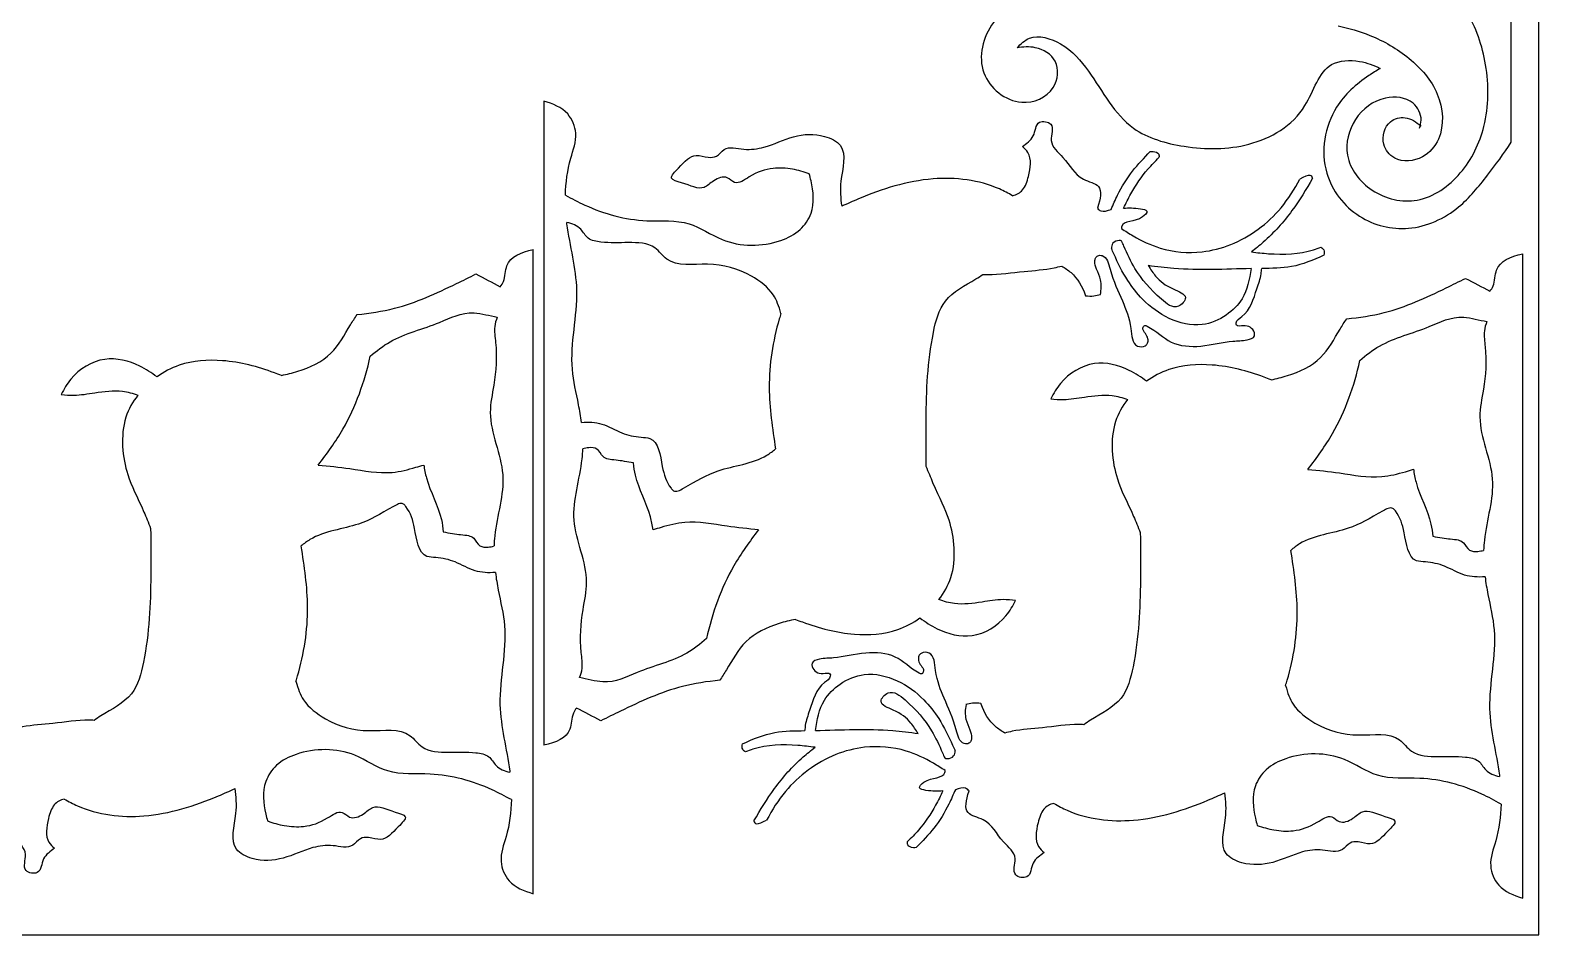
# Model space of a CAD drawing. Header units: inches. Extents: x 473.1 to 515.3, y 216.8 to 240.4.
# Drawn here: x 486.49 to 497.09, y 228.36 to 234.72 of the extents above; entities that cross this region are included whole.
import ezdxf

# ---------------------------------------------------------------- set-up
doc = ezdxf.new("R2010")
doc.units = ezdxf.units.IN
doc.header["$MEASUREMENT"] = 0

msp = doc.modelspace()

# ---------------------------------------------------------------- linework, layer by layer
at = {"color": 1}
for p, q in [((497.09, 228.362), (497.09, 240.362)), ((473.09, 228.362), (497.09, 228.362))]:
    msp.add_line(p, q, dxfattribs=at)
at = {"color": 5}
for p, q in [((496.895, 233.933), (496.895, 239.872)), ((490.099, 234.222), (490.099, 229.694)), ((490.025, 228.651), (490.025, 233.179)), ((496.977, 228.62), (496.977, 233.149))]:
    msp.add_line(p, q, dxfattribs=at)
for points, knots in [([(493.347, 238.774), (493.362, 238.813), (493.405, 238.928), (493.463, 239.139), (493.288, 239.438), (492.837, 239.347), (492.69, 238.88), (492.679, 238.397), (492.857, 237.895), (493.183, 237.461), (493.62, 237.174), (493.984, 236.821), (494.301, 236.481), (494.569, 236.065), (494.741, 235.666), (494.768, 235.279), (494.76, 234.916), (494.381, 234.785), (494.023, 234.885), (493.613, 235.049), (493.223, 234.823), (493.116, 234.41), (493.418, 234.157), (493.701, 234.273), (493.729, 234.516), (493.566, 234.611), (493.467, 234.603), (493.424, 234.596)], [0.122315, 0.122315, 0.122315, 0.122315, 0.219275, 0.403153, 0.612556, 0.886993, 1.237331, 1.640465, 2.006704, 2.440342, 2.868406, 3.201698, 3.611753, 3.93609, 4.344072, 4.583599, 4.856399, 5.067251, 5.389035, 5.719508, 6.02994, 6.307196, 6.566006, 6.753848, 6.896235, 7.026873, 7.125917, 7.125917, 7.125917, 7.125917]), ([(496.251, 234.033), (496.257, 234.051), (496.275, 234.112), (496.204, 234.246), (495.981, 234.267), (495.777, 234.112), (495.704, 233.819), (495.905, 233.558), (496.257, 233.479), (496.567, 233.702), (496.738, 234.059), (496.741, 234.473), (496.607, 234.864), (496.38, 235.11), (496.153, 235.221), (495.952, 235.216), (495.823, 235.117), (495.749, 235.056), (495.726, 235.037)], [0, 0, 0, 0, 0.044566, 0.144788, 0.296694, 0.49525, 0.693088, 0.925339, 1.173655, 1.449015, 1.73156, 2.064748, 2.375867, 2.668572, 2.807865, 2.951079, 3.104753, 3.171724, 3.171724, 3.171724, 3.171724]), ([(495.681, 234.752), (495.756, 234.734), (495.934, 234.684), (496.188, 234.536), (496.407, 234.292), (496.433, 233.989), (496.279, 233.805), (496.086, 233.786), (495.972, 233.925), (496.016, 234.084), (496.162, 234.122), (496.227, 234.075), (496.263, 234.049)], [0.101506, 0.101506, 0.101506, 0.101506, 0.280729, 0.526162, 0.772074, 1.014944, 1.144929, 1.294358, 1.389613, 1.516616, 1.597371, 1.694757, 1.694757, 1.694757, 1.694757]), ([(493.424, 234.596), (493.451, 234.625), (493.534, 234.703), (493.768, 234.631), (493.981, 234.38), (494.169, 234.008), (494.625, 233.882), (495.065, 233.879), (495.468, 234.109), (495.558, 234.502), (495.821, 234.516), (495.93, 234.474), (495.976, 234.452)], [0.02212, 0.02212, 0.02212, 0.02212, 0.109143, 0.279583, 0.491065, 0.883092, 1.17387, 1.523301, 1.891052, 2.155702, 2.308042, 2.425214, 2.425214, 2.425214, 2.425214]), ([(495.976, 234.452), (495.949, 234.436), (495.832, 234.363), (495.605, 234.164), (495.532, 233.726), (495.8, 233.381), (496.188, 233.286), (496.525, 233.442), (496.725, 233.695), (496.845, 233.853), (496.895, 233.933)], [0.032478, 0.032478, 0.032478, 0.032478, 0.106187, 0.350418, 0.709182, 1.002324, 1.274671, 1.568765, 1.800056, 2.018715, 2.018715, 2.018715, 2.018715]), ([(490.252, 233.561), (490.254, 233.649), (490.273, 233.795), (490.347, 233.984), (490.272, 234.161), (490.164, 234.203), (490.099, 234.222)], [2.72554, 2.72554, 2.72554, 2.72554, 2.9260651, 3.0634091, 3.1765819, 3.3247475, 3.3247475, 3.3247475, 3.3247475]), ([(493.462, 233.903), (493.476, 233.913), (493.505, 233.935), (493.555, 233.986), (493.552, 234.094), (493.701, 234.068), (493.633, 233.922), (493.777, 233.817), (493.841, 233.669), (494.032, 233.637), (494.01, 233.537), (493.989, 233.47)], [0.0335602, 0.0335602, 0.0335602, 0.0335602, 0.0751985, 0.1162753, 0.1974694, 0.2588353, 0.3456807, 0.4572883, 0.6191525, 0.7096887, 0.8188008, 0.8188008, 0.8188008, 0.8188008]), ([(491.964, 233.711), (491.926, 233.725), (491.844, 233.749), (491.694, 233.757), (491.567, 233.713), (491.451, 233.624), (491.382, 233.705), (491.293, 233.67), (491.208, 233.584), (491.108, 233.643), (490.965, 233.673), (491.073, 233.775), (491.144, 233.862), (491.245, 233.823), (491.321, 233.828), (491.376, 233.914), (491.51, 233.873), (491.673, 233.896), (491.85, 233.986), (492.042, 233.998), (492.245, 233.899), (492.175, 233.681), (492.184, 233.539), (492.193, 233.483)], [0.075344, 0.075344, 0.075344, 0.075344, 0.16897, 0.273404, 0.410715, 0.49524, 0.542149, 0.617082, 0.680191, 0.803806, 0.863576, 0.929606, 1.047787, 1.113322, 1.157595, 1.212393, 1.318851, 1.427877, 1.598184, 1.765158, 1.864327, 2.056465, 2.188796, 2.188796, 2.188796, 2.188796]), ([(493.393, 233.557), (493.421, 233.564), (493.473, 233.591), (493.514, 233.713), (493.531, 233.838), (493.477, 233.89), (493.462, 233.903)], [0.1203119, 0.1203119, 0.1203119, 0.1203119, 0.1902273, 0.2703508, 0.3992724, 0.4448537, 0.4448537, 0.4448537, 0.4448537]), ([(494.085, 233.461), (494.1, 233.495), (494.14, 233.589), (494.228, 233.731), (494.317, 233.823), (494.36, 233.868)], [0, 0, 0, 0, 0.0850094, 0.2379594, 0.3802232, 0.3802232, 0.3802232, 0.3802232]), ([(494.173, 233.47), (494.189, 233.504), (494.237, 233.601), (494.319, 233.723), (494.395, 233.799), (494.421, 233.825)], [0.0521259, 0.0521259, 0.0521259, 0.0521259, 0.1384535, 0.3022837, 0.3871305, 0.3871305, 0.3871305, 0.3871305]), ([(494.36, 233.868), (494.366, 233.869), (494.388, 233.87), (494.423, 233.857), (494.423, 233.834), (494.421, 233.825)], [0.04692625, 0.04692625, 0.04692625, 0.04692625, 0.06232295, 0.09595677, 0.11540307, 0.11540307, 0.11540307, 0.11540307]), ([(490.252, 233.561), (490.296, 233.537), (490.474, 233.443), (490.768, 233.361), (491.117, 233.397), (491.387, 233.196), (491.69, 233.198), (491.904, 233.305), (492.007, 233.457), (491.993, 233.605), (491.969, 233.695), (491.964, 233.711)], [0.054835, 0.054835, 0.054835, 0.054835, 0.172527, 0.517877, 0.747339, 0.944496, 1.262348, 1.382481, 1.487883, 1.66332, 1.702113, 1.702113, 1.702113, 1.702113]), ([(493.393, 233.557), (493.363, 233.574), (493.194, 233.664), (492.803, 233.71), (492.436, 233.591), (492.232, 233.501), (492.193, 233.483)], [0.1376505, 0.1376505, 0.1376505, 0.1376505, 0.2182258, 0.5808549, 0.9979028, 1.0964829, 1.0964829, 1.0964829, 1.0964829]), ([(495.5, 233.68), (495.498, 233.691), (495.484, 233.71), (495.44, 233.69), (495.411, 233.674)], [0.1155174, 0.1155174, 0.1155174, 0.1155174, 0.1545353, 0.2169543, 0.2169543, 0.2169543, 0.2169543]), ([(494.157, 233.327), (494.184, 233.309), (494.27, 233.254), (494.453, 233.167), (494.697, 233.146), (495.003, 233.225), (495.253, 233.411), (495.373, 233.603), (495.411, 233.674)], [0.017713, 0.017713, 0.017713, 0.017713, 0.092927, 0.253472, 0.479955, 0.639706, 0.976773, 1.162903, 1.162903, 1.162903, 1.162903]), ([(495.5, 233.68), (495.455, 233.602), (495.357, 233.439), (495.205, 233.27), (495.099, 233.184), (495.071, 233.162)], [0.0963636, 0.0963636, 0.0963636, 0.0963636, 0.3031278, 0.533921, 0.6164938, 0.6164938, 0.6164938, 0.6164938]), ([(490.364, 231.964), (490.359, 232.006), (490.338, 232.131), (490.262, 232.435), (490.38, 232.868), (490.283, 233.206), (490.262, 233.366), (490.262, 233.369)], [1.48944, 1.48944, 1.48944, 1.48944, 1.584694, 1.779521, 2.207203, 2.570887, 2.57787, 2.57787, 2.57787, 2.57787]), ([(491.766, 232.729), (491.751, 232.782), (491.714, 232.885), (491.529, 233.027), (491.271, 233.101), (490.994, 233.047), (490.872, 233.225), (490.687, 233.23), (490.538, 233.223), (490.406, 233.245), (490.36, 233.338), (490.3, 233.36), (490.262, 233.369)], [0.124132, 0.124132, 0.124132, 0.124132, 0.227227, 0.383683, 0.629087, 0.851327, 0.940047, 1.086084, 1.234501, 1.306591, 1.368707, 1.454176, 1.454176, 1.454176, 1.454176]), ([(493.989, 233.47), (493.996, 233.461), (494.021, 233.439), (494.059, 233.452), (494.085, 233.461)], [0.03012915, 0.03012915, 0.03012915, 0.03012915, 0.05590725, 0.11166837, 0.11166837, 0.11166837, 0.11166837]), ([(494.173, 233.47), (494.208, 233.472), (494.259, 233.472), (494.355, 233.454), (494.272, 233.364), (494.167, 233.387), (494.157, 233.331), (494.157, 233.327)], [0.0209127, 0.0209127, 0.0209127, 0.0209127, 0.1095426, 0.1458632, 0.1849923, 0.3086619, 0.3194369, 0.3194369, 0.3194369, 0.3194369]), ([(489.794, 232.917), (489.803, 232.928), (489.831, 232.971), (489.826, 233.117), (489.94, 233.159), (490.025, 233.179)], [0.093887, 0.093887, 0.093887, 0.093887, 0.1287124, 0.2162796, 0.3886242, 0.3886242, 0.3886242, 0.3886242]), ([(494.16, 233.238), (494.155, 233.241), (494.134, 233.245), (494.092, 233.228), (494.087, 233.2), (494.087, 233.185)], [0.0659547, 0.0659547, 0.0659547, 0.0659547, 0.08136451, 0.11863646, 0.15052841, 0.15052841, 0.15052841, 0.15052841]), ([(495.068, 233.045), (495.057, 232.969), (495.033, 232.842), (494.894, 232.705), (494.71, 232.627), (494.486, 232.68), (494.315, 232.809), (494.188, 232.97), (494.127, 233.096), (494.093, 233.173), (494.087, 233.185)], [0.025383, 0.025383, 0.025383, 0.025383, 0.196043, 0.318576, 0.458942, 0.639829, 0.817168, 0.946858, 1.108986, 1.140137, 1.140137, 1.140137, 1.140137]), ([(494.346, 233.066), (494.363, 233.04), (494.407, 232.971), (494.491, 232.908), (494.641, 232.857), (494.541, 232.743), (494.383, 232.872), (494.266, 233.007), (494.192, 233.16), (494.165, 233.226), (494.16, 233.238)], [0.0196757, 0.0196757, 0.0196757, 0.0196757, 0.0888288, 0.2069723, 0.2881224, 0.3474639, 0.4464288, 0.6664915, 0.7999461, 0.830024, 0.830024, 0.830024, 0.830024]), ([(495.071, 233.162), (495.111, 233.157), (495.256, 233.141), (495.426, 233.146), (495.542, 233.189), (495.559, 233.196)], [0.063853, 0.063853, 0.063853, 0.063853, 0.1562403, 0.4002459, 0.4427837, 0.4427837, 0.4427837, 0.4427837]), ([(495.559, 233.196), (495.567, 233.191), (495.584, 233.175), (495.584, 233.152), (495.58, 233.139)], [0.08456292, 0.08456292, 0.08456292, 0.08456292, 0.10556528, 0.13460463, 0.13460463, 0.13460463, 0.13460463]), ([(493.183, 233.004), (493.194, 233.003), (493.291, 233.001), (493.459, 233.028), (493.634, 233.037), (493.72, 233.058), (493.738, 233.063)], [0.2197167, 0.2197167, 0.2197167, 0.2197167, 0.2456395, 0.443915, 0.608473, 0.6494679, 0.6494679, 0.6494679, 0.6494679]), ([(493.738, 233.063), (493.761, 233.049), (493.834, 233), (493.886, 232.917), (493.904, 232.856), (493.905, 232.854)], [0.0538007, 0.0538007, 0.0538007, 0.0538007, 0.1159326, 0.2582967, 0.263019, 0.263019, 0.263019, 0.263019]), ([(494.01, 232.862), (494.016, 232.898), (494.021, 232.959), (493.984, 233.033), (493.968, 233.085), (493.974, 233.119), (493.992, 233.14), (494.055, 233.137), (494.088, 232.985), (494.161, 232.829), (494.229, 232.662), (494.232, 232.494), (494.319, 232.493), (494.346, 232.521), (494.346, 232.556), (494.331, 232.583), (494.313, 232.604), (494.305, 232.625), (494.318, 232.651), (494.403, 232.61), (494.494, 232.506), (494.725, 232.487), (494.902, 232.539), (495.022, 232.536), (495.104, 232.561), (495.084, 232.621), (495.038, 232.648), (495, 232.64), (494.963, 232.642), (494.962, 232.681), (495.06, 232.734), (495.095, 232.869), (495.138, 232.984), (495.142, 233.033), (495.143, 233.046)], [0.028135, 0.028135, 0.028135, 0.028135, 0.108244, 0.169818, 0.213988, 0.231334, 0.248282, 0.27224, 0.357755, 0.54116, 0.697207, 0.798566, 0.841166, 0.859367, 0.884277, 0.914832, 0.930096, 0.94753, 0.965028, 0.978794, 1.135467, 1.296511, 1.472302, 1.549432, 1.594197, 1.629311, 1.665483, 1.708347, 1.723076, 1.735714, 1.781266, 1.953369, 2.036597, 2.066195, 2.066195, 2.066195, 2.066195]), ([(495.068, 233.045), (494.886, 233.041), (494.645, 233.028), (494.406, 233.058), (494.346, 233.066)], [0.4822642, 0.4822642, 0.4822642, 0.4822642, 0.9002877, 1.0386057, 1.0386057, 1.0386057, 1.0386057]), ([(495.58, 233.139), (495.506, 233.104), (495.366, 233.047), (495.213, 233.046), (495.143, 233.046)], [0.0770294, 0.0770294, 0.0770294, 0.0770294, 0.2637155, 0.4254718, 0.4254718, 0.4254718, 0.4254718]), ([(496.746, 232.886), (496.755, 232.897), (496.783, 232.94), (496.778, 233.086), (496.891, 233.128), (496.977, 233.149)], [0.093887, 0.093887, 0.093887, 0.093887, 0.1287124, 0.2162796, 0.3886242, 0.3886242, 0.3886242, 0.3886242]), ([(488.788, 232.722), (488.877, 232.731), (489.12, 232.766), (489.392, 232.893), (489.578, 232.984), (489.623, 233.007)], [0.1680904, 0.1680904, 0.1680904, 0.1680904, 0.3740937, 0.7346721, 0.8517959, 0.8517959, 0.8517959, 0.8517959]), ([(492.786, 231.654), (492.785, 231.765), (492.783, 232.079), (492.798, 232.466), (492.898, 232.847), (493.077, 232.934), (493.168, 232.993), (493.183, 233.004)], [0.248618, 0.248618, 0.248618, 0.248618, 0.504585, 0.97587, 1.157697, 1.361445, 1.404524, 1.404524, 1.404524, 1.404524]), ([(495.74, 232.692), (495.829, 232.701), (496.072, 232.736), (496.344, 232.862), (496.53, 232.954), (496.575, 232.976)], [0.1680904, 0.1680904, 0.1680904, 0.1680904, 0.3740937, 0.7346721, 0.8517959, 0.8517959, 0.8517959, 0.8517959]), ([(493.905, 232.854), (493.925, 232.852), (493.96, 232.85), (493.995, 232.859), (494.011, 232.863)], [0.05747248, 0.05747248, 0.05747248, 0.05747248, 0.10340044, 0.14012477, 0.14012477, 0.14012477, 0.14012477]), ([(488.881, 232.429), (488.925, 232.467), (489.068, 232.578), (489.337, 232.639), (489.559, 232.761), (489.721, 232.713), (489.773, 232.704)], [0.1034651, 0.1034651, 0.1034651, 0.1034651, 0.2363349, 0.5242128, 0.7175892, 0.8267032, 0.8267032, 0.8267032, 0.8267032]), ([(488.257, 232.294), (488.295, 232.302), (488.42, 232.333), (488.619, 232.425), (488.713, 232.606), (488.772, 232.698), (488.788, 232.722)], [0.2059583, 0.2059583, 0.2059583, 0.2059583, 0.2961113, 0.5010666, 0.6865052, 0.7527134, 0.7527134, 0.7527134, 0.7527134]), ([(489.773, 232.704), (489.764, 232.682), (489.747, 232.626), (489.774, 232.462), (489.76, 232.261), (489.691, 231.95), (489.874, 231.602), (489.762, 231.287), (489.751, 231.119), (489.75, 231.095)], [0.094414, 0.094414, 0.094414, 0.094414, 0.148095, 0.234589, 0.465086, 0.615051, 0.957544, 1.291396, 1.346238, 1.346238, 1.346238, 1.346238]), ([(491.766, 232.729), (491.762, 232.717), (491.71, 232.548), (491.66, 232.226), (491.706, 231.921), (491.728, 231.778)], [0.1913878, 0.1913878, 0.1913878, 0.1913878, 0.2216024, 0.5971846, 0.9298349, 0.9298349, 0.9298349, 0.9298349]), ([(495.209, 232.263), (495.247, 232.271), (495.372, 232.302), (495.571, 232.395), (495.665, 232.576), (495.724, 232.668), (495.74, 232.692)], [0.2059583, 0.2059583, 0.2059583, 0.2059583, 0.2961113, 0.5010666, 0.6865052, 0.7527134, 0.7527134, 0.7527134, 0.7527134]), ([(495.833, 232.398), (495.876, 232.437), (496.02, 232.548), (496.289, 232.609), (496.51, 232.731), (496.673, 232.682), (496.725, 232.673)], [0.1034651, 0.1034651, 0.1034651, 0.1034651, 0.2363349, 0.5242128, 0.7175892, 0.8267032, 0.8267032, 0.8267032, 0.8267032]), ([(496.725, 232.673), (496.716, 232.652), (496.699, 232.595), (496.726, 232.432), (496.712, 232.231), (496.643, 231.919), (496.826, 231.571), (496.714, 231.257), (496.703, 231.088), (496.702, 231.064)], [0.094414, 0.094414, 0.094414, 0.094414, 0.148095, 0.234589, 0.465086, 0.615051, 0.957544, 1.291396, 1.346238, 1.346238, 1.346238, 1.346238]), ([(487.383, 232.284), (487.344, 232.312), (487.235, 232.384), (487.003, 232.443), (486.796, 232.315), (486.729, 232.198), (486.71, 232.16)], [0.0784206, 0.0784206, 0.0784206, 0.0784206, 0.1885057, 0.3809215, 0.5926017, 0.6909413, 0.6909413, 0.6909413, 0.6909413]), ([(488.515, 231.664), (488.578, 231.745), (488.745, 231.976), (488.841, 232.25), (488.881, 232.429)], [0.074139, 0.074139, 0.074139, 0.074139, 0.3108389, 0.7311346, 0.7311346, 0.7311346, 0.7311346]), ([(488.257, 232.294), (488.24, 232.3), (488.107, 232.351), (487.869, 232.414), (487.575, 232.395), (487.43, 232.318), (487.383, 232.284)], [0.246599, 0.246599, 0.246599, 0.246599, 0.2868242, 0.5753262, 0.8107765, 0.9452505, 0.9452505, 0.9452505, 0.9452505]), ([(494.334, 232.253), (494.296, 232.282), (494.187, 232.354), (493.955, 232.413), (493.748, 232.284), (493.681, 232.168), (493.662, 232.13)], [0.0784206, 0.0784206, 0.0784206, 0.0784206, 0.1885057, 0.3809215, 0.5926017, 0.6909413, 0.6909413, 0.6909413, 0.6909413]), ([(495.209, 232.263), (495.192, 232.27), (495.059, 232.32), (494.821, 232.384), (494.527, 232.364), (494.382, 232.288), (494.334, 232.253)], [0.246599, 0.246599, 0.246599, 0.246599, 0.2868242, 0.5753262, 0.8107765, 0.9452505, 0.9452505, 0.9452505, 0.9452505]), ([(495.467, 231.633), (495.53, 231.715), (495.697, 231.945), (495.793, 232.22), (495.833, 232.398)], [0.074139, 0.074139, 0.074139, 0.074139, 0.3108389, 0.7311346, 0.7311346, 0.7311346, 0.7311346]), ([(486.71, 232.16), (486.739, 232.157), (486.818, 232.151), (486.96, 232.175), (487.115, 232.196), (487.213, 232.168), (487.249, 232.155)], [0.0545896, 0.0545896, 0.0545896, 0.0545896, 0.1228537, 0.2369043, 0.3864798, 0.4737791, 0.4737791, 0.4737791, 0.4737791]), ([(487.249, 232.155), (487.212, 232.109), (487.116, 231.938), (487.151, 231.605), (487.253, 231.427), (487.322, 231.26), (487.338, 231.219)], [1.0863327, 1.0863327, 1.0863327, 1.0863327, 1.2223876, 1.5317938, 1.7528593, 1.8202167, 1.8202167, 1.8202167, 1.8202167]), ([(493.662, 232.13), (493.691, 232.126), (493.77, 232.121), (493.912, 232.145), (494.067, 232.165), (494.165, 232.138), (494.201, 232.125)], [0.0545896, 0.0545896, 0.0545896, 0.0545896, 0.1228537, 0.2369043, 0.3864798, 0.4737791, 0.4737791, 0.4737791, 0.4737791]), ([(494.201, 232.125), (494.164, 232.078), (494.068, 231.908), (494.103, 231.575), (494.205, 231.397), (494.274, 231.229), (494.29, 231.189)], [1.0863327, 1.0863327, 1.0863327, 1.0863327, 1.2223876, 1.5317938, 1.7528593, 1.8202167, 1.8202167, 1.8202167, 1.8202167]), ([(490.364, 231.964), (490.414, 231.968), (490.513, 231.964), (490.642, 231.884), (490.755, 231.859), (490.904, 231.856), (490.925, 231.658), (490.961, 231.54), (491.021, 231.467), (491.156, 231.543), (491.333, 231.651), (491.594, 231.674), (491.709, 231.762), (491.728, 231.778)], [0.082537, 0.082537, 0.082537, 0.082537, 0.195146, 0.312679, 0.419611, 0.467194, 0.632981, 0.759892, 0.778933, 0.834426, 1.045112, 1.320719, 1.379754, 1.379754, 1.379754, 1.379754]), ([(490.351, 230.17), (490.36, 230.191), (490.377, 230.248), (490.35, 230.411), (490.364, 230.612), (490.434, 230.923), (490.25, 231.271), (490.362, 231.586), (490.373, 231.755), (490.374, 231.778)], [0.094414, 0.094414, 0.094414, 0.094414, 0.148095, 0.234589, 0.465086, 0.615051, 0.957544, 1.291396, 1.346238, 1.346238, 1.346238, 1.346238]), ([(490.73, 231.679), (490.688, 231.687), (490.587, 231.703), (490.517, 231.703), (490.482, 231.786), (490.421, 231.788), (490.388, 231.782), (490.374, 231.778)], [0.1173741, 0.1173741, 0.1173741, 0.1173741, 0.1762866, 0.2497739, 0.3023538, 0.3466083, 0.3786297, 0.3786297, 0.3786297, 0.3786297]), ([(490.867, 231.209), (490.863, 231.24), (490.838, 231.371), (490.752, 231.518), (490.733, 231.65), (490.73, 231.679)], [0.1617257, 0.1617257, 0.1617257, 0.1617257, 0.2335168, 0.4731251, 0.5406743, 0.5406743, 0.5406743, 0.5406743]), ([(488.515, 231.664), (488.589, 231.657), (488.762, 231.64), (488.993, 231.592), (489.165, 231.637), (489.238, 231.659), (489.257, 231.664)], [0.1057586, 0.1057586, 0.1057586, 0.1057586, 0.2772076, 0.5068894, 0.63755, 0.6821545, 0.6821545, 0.6821545, 0.6821545]), ([(489.257, 231.664), (489.261, 231.633), (489.287, 231.502), (489.372, 231.355), (489.391, 231.223), (489.394, 231.194)], [0.1617257, 0.1617257, 0.1617257, 0.1617257, 0.2335168, 0.4731251, 0.5406743, 0.5406743, 0.5406743, 0.5406743]), ([(492.875, 230.718), (492.912, 230.765), (493.008, 230.935), (492.973, 231.268), (492.871, 231.446), (492.803, 231.613), (492.786, 231.654)], [1.0863327, 1.0863327, 1.0863327, 1.0863327, 1.2223876, 1.5317938, 1.7528593, 1.8202167, 1.8202167, 1.8202167, 1.8202167]), ([(495.467, 231.633), (495.541, 231.627), (495.714, 231.609), (495.945, 231.562), (496.117, 231.607), (496.19, 231.628), (496.209, 231.634)], [0.1057586, 0.1057586, 0.1057586, 0.1057586, 0.2772076, 0.5068894, 0.63755, 0.6821545, 0.6821545, 0.6821545, 0.6821545]), ([(496.209, 231.634), (496.213, 231.603), (496.238, 231.472), (496.324, 231.324), (496.343, 231.192), (496.346, 231.163)], [0.1617257, 0.1617257, 0.1617257, 0.1617257, 0.2335168, 0.4731251, 0.5406743, 0.5406743, 0.5406743, 0.5406743]), ([(489.76, 230.909), (489.711, 230.905), (489.612, 230.909), (489.483, 230.989), (489.369, 231.014), (489.22, 231.017), (489.199, 231.215), (489.164, 231.333), (489.103, 231.406), (488.968, 231.33), (488.791, 231.222), (488.53, 231.199), (488.415, 231.111), (488.396, 231.095)], [0.082537, 0.082537, 0.082537, 0.082537, 0.195146, 0.312679, 0.419611, 0.467194, 0.632981, 0.759892, 0.778933, 0.834426, 1.045112, 1.320719, 1.379754, 1.379754, 1.379754, 1.379754]), ([(496.712, 230.878), (496.662, 230.875), (496.564, 230.879), (496.434, 230.959), (496.321, 230.983), (496.172, 230.987), (496.151, 231.185), (496.115, 231.303), (496.055, 231.375), (495.92, 231.3), (495.743, 231.192), (495.482, 231.169), (495.367, 231.081), (495.348, 231.064)], [0.082537, 0.082537, 0.082537, 0.082537, 0.195146, 0.312679, 0.419611, 0.467194, 0.632981, 0.759892, 0.778933, 0.834426, 1.045112, 1.320719, 1.379754, 1.379754, 1.379754, 1.379754]), ([(491.609, 231.209), (491.535, 231.216), (491.362, 231.233), (491.131, 231.281), (490.959, 231.236), (490.886, 231.214), (490.867, 231.209)], [0.1057586, 0.1057586, 0.1057586, 0.1057586, 0.2772076, 0.5068894, 0.63755, 0.6821545, 0.6821545, 0.6821545, 0.6821545]), ([(487.338, 231.219), (487.34, 231.108), (487.341, 230.794), (487.326, 230.407), (487.226, 230.026), (487.047, 229.94), (486.956, 229.88), (486.941, 229.869)], [0.248618, 0.248618, 0.248618, 0.248618, 0.504585, 0.97587, 1.157697, 1.361445, 1.404524, 1.404524, 1.404524, 1.404524]), ([(489.394, 231.194), (489.436, 231.186), (489.537, 231.17), (489.607, 231.17), (489.642, 231.087), (489.703, 231.085), (489.737, 231.091), (489.75, 231.095)], [0.1173741, 0.1173741, 0.1173741, 0.1173741, 0.1762866, 0.2497739, 0.3023538, 0.3466083, 0.3786297, 0.3786297, 0.3786297, 0.3786297]), ([(491.609, 231.209), (491.546, 231.128), (491.379, 230.897), (491.283, 230.623), (491.243, 230.444)], [0.074139, 0.074139, 0.074139, 0.074139, 0.3108389, 0.7311346, 0.7311346, 0.7311346, 0.7311346]), ([(494.29, 231.189), (494.292, 231.078), (494.293, 230.763), (494.278, 230.376), (494.178, 229.995), (493.999, 229.909), (493.908, 229.85), (493.893, 229.839)], [0.248618, 0.248618, 0.248618, 0.248618, 0.504585, 0.97587, 1.157697, 1.361445, 1.404524, 1.404524, 1.404524, 1.404524]), ([(496.346, 231.163), (496.388, 231.156), (496.489, 231.14), (496.559, 231.139), (496.594, 231.056), (496.655, 231.055), (496.689, 231.061), (496.702, 231.064)], [0.1173741, 0.1173741, 0.1173741, 0.1173741, 0.1762866, 0.2497739, 0.3023538, 0.3466083, 0.3786297, 0.3786297, 0.3786297, 0.3786297]), ([(488.359, 230.144), (488.363, 230.157), (488.414, 230.325), (488.464, 230.647), (488.418, 230.952), (488.396, 231.095)], [0.1913878, 0.1913878, 0.1913878, 0.1913878, 0.2216024, 0.5971846, 0.9298349, 0.9298349, 0.9298349, 0.9298349]), ([(495.311, 230.114), (495.314, 230.126), (495.366, 230.294), (495.416, 230.617), (495.37, 230.922), (495.348, 231.064)], [0.1913878, 0.1913878, 0.1913878, 0.1913878, 0.2216024, 0.5971846, 0.9298349, 0.9298349, 0.9298349, 0.9298349]), ([(489.76, 230.909), (489.765, 230.867), (489.786, 230.742), (489.862, 230.438), (489.744, 230.005), (489.841, 229.667), (489.862, 229.507), (489.862, 229.504)], [1.48944, 1.48944, 1.48944, 1.48944, 1.584694, 1.779521, 2.207203, 2.570887, 2.57787, 2.57787, 2.57787, 2.57787]), ([(496.712, 230.878), (496.717, 230.837), (496.738, 230.712), (496.814, 230.408), (496.696, 229.975), (496.793, 229.637), (496.814, 229.477), (496.814, 229.474)], [1.48944, 1.48944, 1.48944, 1.48944, 1.584694, 1.779521, 2.207203, 2.570887, 2.57787, 2.57787, 2.57787, 2.57787]), ([(492.742, 230.589), (492.78, 230.561), (492.889, 230.489), (493.121, 230.43), (493.328, 230.558), (493.395, 230.675), (493.414, 230.713)], [0.0784206, 0.0784206, 0.0784206, 0.0784206, 0.1885057, 0.3809215, 0.5926017, 0.6909413, 0.6909413, 0.6909413, 0.6909413]), ([(493.414, 230.713), (493.385, 230.716), (493.306, 230.722), (493.164, 230.698), (493.01, 230.677), (492.911, 230.705), (492.875, 230.718)], [0.0545896, 0.0545896, 0.0545896, 0.0545896, 0.1228537, 0.2369043, 0.3864798, 0.4737791, 0.4737791, 0.4737791, 0.4737791]), ([(491.868, 230.579), (491.829, 230.572), (491.704, 230.54), (491.505, 230.448), (491.411, 230.267), (491.352, 230.175), (491.336, 230.151)], [0.2059583, 0.2059583, 0.2059583, 0.2059583, 0.2961113, 0.5010666, 0.6865052, 0.7527134, 0.7527134, 0.7527134, 0.7527134]), ([(491.868, 230.579), (491.884, 230.573), (492.017, 230.522), (492.255, 230.459), (492.549, 230.478), (492.694, 230.555), (492.742, 230.589)], [0.246599, 0.246599, 0.246599, 0.246599, 0.2868242, 0.5753262, 0.8107765, 0.9452505, 0.9452505, 0.9452505, 0.9452505]), ([(491.243, 230.444), (491.2, 230.406), (491.056, 230.295), (490.787, 230.234), (490.566, 230.112), (490.403, 230.16), (490.351, 230.17)], [0.1034651, 0.1034651, 0.1034651, 0.1034651, 0.2363349, 0.5242128, 0.7175892, 0.8267032, 0.8267032, 0.8267032, 0.8267032]), ([(493.066, 229.98), (493.06, 229.945), (493.055, 229.883), (493.093, 229.81), (493.108, 229.758), (493.102, 229.723), (493.084, 229.703), (493.021, 229.705), (492.988, 229.857), (492.915, 230.014), (492.847, 230.181), (492.844, 230.349), (492.757, 230.35), (492.73, 230.321), (492.73, 230.287), (492.745, 230.259), (492.763, 230.238), (492.771, 230.217), (492.758, 230.191), (492.673, 230.233), (492.583, 230.337), (492.351, 230.356), (492.174, 230.304), (492.055, 230.307), (491.972, 230.281), (491.992, 230.221), (492.038, 230.194), (492.076, 230.202), (492.113, 230.2), (492.114, 230.162), (492.016, 230.109), (491.981, 229.974), (491.938, 229.858), (491.934, 229.81), (491.934, 229.797)], [0.028135, 0.028135, 0.028135, 0.028135, 0.108244, 0.169818, 0.213988, 0.231334, 0.248282, 0.27224, 0.357755, 0.54116, 0.697207, 0.798566, 0.841166, 0.859367, 0.884277, 0.914832, 0.930096, 0.94753, 0.965028, 0.978794, 1.135467, 1.296511, 1.472302, 1.549432, 1.594197, 1.629311, 1.665483, 1.708347, 1.723076, 1.735714, 1.781266, 1.953369, 2.036597, 2.066195, 2.066195, 2.066195, 2.066195]), ([(492.008, 229.798), (492.019, 229.874), (492.043, 230.001), (492.182, 230.138), (492.366, 230.216), (492.59, 230.162), (492.761, 230.034), (492.888, 229.873), (492.949, 229.746), (492.983, 229.67), (492.989, 229.657)], [0.025383, 0.025383, 0.025383, 0.025383, 0.196043, 0.318576, 0.458942, 0.639829, 0.817168, 0.946858, 1.108986, 1.140137, 1.140137, 1.140137, 1.140137]), ([(488.359, 230.144), (488.373, 230.091), (488.41, 229.988), (488.595, 229.846), (488.853, 229.772), (489.13, 229.826), (489.253, 229.648), (489.437, 229.643), (489.586, 229.65), (489.718, 229.628), (489.764, 229.535), (489.824, 229.513), (489.862, 229.504)], [0.124132, 0.124132, 0.124132, 0.124132, 0.227227, 0.383683, 0.629087, 0.851327, 0.940047, 1.086084, 1.234501, 1.306591, 1.368707, 1.454176, 1.454176, 1.454176, 1.454176]), ([(491.336, 230.151), (491.247, 230.142), (491.005, 230.107), (490.732, 229.98), (490.546, 229.889), (490.501, 229.866)], [0.1680904, 0.1680904, 0.1680904, 0.1680904, 0.3740937, 0.7346721, 0.8517959, 0.8517959, 0.8517959, 0.8517959]), ([(495.311, 230.114), (495.325, 230.061), (495.362, 229.957), (495.547, 229.816), (495.805, 229.741), (496.082, 229.796), (496.204, 229.618), (496.389, 229.612), (496.538, 229.619), (496.67, 229.598), (496.716, 229.505), (496.776, 229.482), (496.814, 229.474)], [0.124132, 0.124132, 0.124132, 0.124132, 0.227227, 0.383683, 0.629087, 0.851327, 0.940047, 1.086084, 1.234501, 1.306591, 1.368707, 1.454176, 1.454176, 1.454176, 1.454176]), ([(492.73, 229.777), (492.713, 229.803), (492.669, 229.872), (492.585, 229.935), (492.435, 229.986), (492.535, 230.099), (492.693, 229.971), (492.81, 229.836), (492.884, 229.682), (492.911, 229.617), (492.916, 229.605)], [0.0196757, 0.0196757, 0.0196757, 0.0196757, 0.0888288, 0.2069723, 0.2881224, 0.3474639, 0.4464288, 0.6664915, 0.7999461, 0.830024, 0.830024, 0.830024, 0.830024]), ([(493.171, 229.988), (493.151, 229.991), (493.116, 229.992), (493.081, 229.984), (493.065, 229.98)], [0.05747248, 0.05747248, 0.05747248, 0.05747248, 0.10340044, 0.14012477, 0.14012477, 0.14012477, 0.14012477]), ([(493.338, 229.78), (493.315, 229.794), (493.242, 229.843), (493.19, 229.925), (493.172, 229.986), (493.171, 229.988)], [0.0538007, 0.0538007, 0.0538007, 0.0538007, 0.1159326, 0.2582967, 0.263019, 0.263019, 0.263019, 0.263019]), ([(490.33, 229.956), (490.321, 229.945), (490.293, 229.902), (490.298, 229.756), (490.185, 229.714), (490.099, 229.694)], [0.093887, 0.093887, 0.093887, 0.093887, 0.1287124, 0.2162796, 0.3886242, 0.3886242, 0.3886242, 0.3886242]), ([(486.941, 229.869), (486.93, 229.87), (486.833, 229.872), (486.666, 229.846), (486.49, 229.836), (486.404, 229.815), (486.387, 229.81)], [0.2197167, 0.2197167, 0.2197167, 0.2197167, 0.2456395, 0.443915, 0.608473, 0.6494679, 0.6494679, 0.6494679, 0.6494679]), ([(491.496, 229.704), (491.57, 229.739), (491.71, 229.796), (491.863, 229.796), (491.934, 229.797)], [0.0770294, 0.0770294, 0.0770294, 0.0770294, 0.2637155, 0.4254718, 0.4254718, 0.4254718, 0.4254718]), ([(492.008, 229.798), (492.19, 229.802), (492.431, 229.815), (492.67, 229.785), (492.73, 229.777)], [0.4822642, 0.4822642, 0.4822642, 0.4822642, 0.9002877, 1.0386057, 1.0386057, 1.0386057, 1.0386057]), ([(493.893, 229.839), (493.882, 229.839), (493.785, 229.842), (493.617, 229.815), (493.442, 229.805), (493.356, 229.785), (493.338, 229.78)], [0.2197167, 0.2197167, 0.2197167, 0.2197167, 0.2456395, 0.443915, 0.608473, 0.6494679, 0.6494679, 0.6494679, 0.6494679]), ([(489.872, 229.312), (489.828, 229.336), (489.65, 229.43), (489.356, 229.512), (489.007, 229.476), (488.737, 229.677), (488.435, 229.675), (488.22, 229.568), (488.117, 229.416), (488.131, 229.268), (488.155, 229.178), (488.16, 229.162)], [0.054835, 0.054835, 0.054835, 0.054835, 0.172527, 0.517877, 0.747339, 0.944496, 1.262348, 1.382481, 1.487883, 1.66332, 1.702113, 1.702113, 1.702113, 1.702113]), ([(491.517, 229.647), (491.509, 229.652), (491.492, 229.667), (491.492, 229.691), (491.496, 229.704)], [0.08456292, 0.08456292, 0.08456292, 0.08456292, 0.10556528, 0.13460463, 0.13460463, 0.13460463, 0.13460463]), ([(492.005, 229.68), (491.965, 229.685), (491.82, 229.702), (491.65, 229.697), (491.534, 229.654), (491.517, 229.647)], [0.063853, 0.063853, 0.063853, 0.063853, 0.1562403, 0.4002459, 0.4427837, 0.4427837, 0.4427837, 0.4427837]), ([(491.576, 229.163), (491.621, 229.241), (491.719, 229.403), (491.871, 229.573), (491.977, 229.658), (492.005, 229.68)], [0.0963636, 0.0963636, 0.0963636, 0.0963636, 0.3031278, 0.533921, 0.6164938, 0.6164938, 0.6164938, 0.6164938]), ([(492.919, 229.516), (492.892, 229.534), (492.806, 229.589), (492.623, 229.676), (492.379, 229.697), (492.073, 229.617), (491.823, 229.431), (491.703, 229.239), (491.665, 229.168)], [0.017713, 0.017713, 0.017713, 0.017713, 0.092927, 0.253472, 0.479955, 0.639706, 0.976773, 1.162903, 1.162903, 1.162903, 1.162903]), ([(492.916, 229.605), (492.922, 229.602), (492.942, 229.597), (492.985, 229.614), (492.989, 229.643), (492.989, 229.657)], [0.0659547, 0.0659547, 0.0659547, 0.0659547, 0.08136451, 0.11863646, 0.15052841, 0.15052841, 0.15052841, 0.15052841]), ([(496.824, 229.281), (496.78, 229.306), (496.602, 229.4), (496.308, 229.482), (495.959, 229.446), (495.689, 229.647), (495.387, 229.645), (495.172, 229.537), (495.069, 229.385), (495.083, 229.238), (495.107, 229.148), (495.112, 229.131)], [0.054835, 0.054835, 0.054835, 0.054835, 0.172527, 0.517877, 0.747339, 0.944496, 1.262348, 1.382481, 1.487883, 1.66332, 1.702113, 1.702113, 1.702113, 1.702113]), ([(492.903, 229.373), (492.868, 229.371), (492.817, 229.37), (492.721, 229.389), (492.804, 229.479), (492.909, 229.456), (492.919, 229.511), (492.919, 229.516)], [0.0209127, 0.0209127, 0.0209127, 0.0209127, 0.1095426, 0.1458632, 0.1849923, 0.3086619, 0.3194369, 0.3194369, 0.3194369, 0.3194369]), ([(486.663, 228.97), (486.648, 228.96), (486.619, 228.938), (486.569, 228.887), (486.572, 228.779), (486.423, 228.805), (486.491, 228.951), (486.347, 229.056), (486.283, 229.204), (486.092, 229.236), (486.114, 229.336), (486.135, 229.404)], [0.0335602, 0.0335602, 0.0335602, 0.0335602, 0.0751985, 0.1162753, 0.1974694, 0.2588353, 0.3456807, 0.4572883, 0.6191525, 0.7096887, 0.8188008, 0.8188008, 0.8188008, 0.8188008]), ([(486.731, 229.316), (486.762, 229.299), (486.931, 229.209), (487.321, 229.163), (487.688, 229.282), (487.892, 229.372), (487.931, 229.39)], [0.1376505, 0.1376505, 0.1376505, 0.1376505, 0.2182258, 0.5808549, 0.9979028, 1.0964829, 1.0964829, 1.0964829, 1.0964829]), ([(488.16, 229.162), (488.198, 229.148), (488.28, 229.124), (488.43, 229.116), (488.557, 229.16), (488.673, 229.249), (488.743, 229.168), (488.831, 229.203), (488.917, 229.289), (489.016, 229.23), (489.159, 229.2), (489.051, 229.098), (488.98, 229.011), (488.879, 229.05), (488.803, 229.045), (488.748, 228.959), (488.614, 229), (488.451, 228.977), (488.274, 228.887), (488.082, 228.875), (487.879, 228.974), (487.949, 229.192), (487.94, 229.334), (487.931, 229.39)], [0.075344, 0.075344, 0.075344, 0.075344, 0.16897, 0.273404, 0.410715, 0.49524, 0.542149, 0.617082, 0.680191, 0.803806, 0.863576, 0.929606, 1.047787, 1.113322, 1.157595, 1.212393, 1.318851, 1.427877, 1.598184, 1.765158, 1.864327, 2.056465, 2.188796, 2.188796, 2.188796, 2.188796]), ([(492.903, 229.373), (492.887, 229.339), (492.839, 229.241), (492.757, 229.12), (492.681, 229.043), (492.655, 229.017)], [0.0521259, 0.0521259, 0.0521259, 0.0521259, 0.1384535, 0.3022837, 0.3871305, 0.3871305, 0.3871305, 0.3871305]), ([(492.991, 229.382), (492.976, 229.348), (492.936, 229.253), (492.848, 229.112), (492.759, 229.019), (492.716, 228.975)], [0, 0, 0, 0, 0.0850094, 0.2379594, 0.3802232, 0.3802232, 0.3802232, 0.3802232]), ([(493.087, 229.373), (493.08, 229.382), (493.055, 229.403), (493.017, 229.391), (492.991, 229.382)], [0.03012915, 0.03012915, 0.03012915, 0.03012915, 0.05590725, 0.11166837, 0.11166837, 0.11166837, 0.11166837]), ([(493.614, 228.94), (493.6, 228.929), (493.571, 228.908), (493.521, 228.857), (493.524, 228.749), (493.375, 228.775), (493.443, 228.92), (493.299, 229.025), (493.235, 229.174), (493.044, 229.206), (493.066, 229.305), (493.087, 229.373)], [0.0335602, 0.0335602, 0.0335602, 0.0335602, 0.0751985, 0.1162753, 0.1974694, 0.2588353, 0.3456807, 0.4572883, 0.6191525, 0.7096887, 0.8188008, 0.8188008, 0.8188008, 0.8188008]), ([(493.683, 229.286), (493.713, 229.268), (493.882, 229.178), (494.273, 229.133), (494.64, 229.252), (494.844, 229.342), (494.883, 229.36)], [0.1376505, 0.1376505, 0.1376505, 0.1376505, 0.2182258, 0.5808549, 0.9979028, 1.0964829, 1.0964829, 1.0964829, 1.0964829]), ([(495.112, 229.131), (495.15, 229.118), (495.232, 229.093), (495.382, 229.086), (495.509, 229.13), (495.625, 229.218), (495.694, 229.137), (495.783, 229.173), (495.868, 229.259), (495.968, 229.2), (496.111, 229.169), (496.003, 229.068), (495.932, 228.98), (495.831, 229.019), (495.755, 229.014), (495.7, 228.929), (495.566, 228.969), (495.403, 228.947), (495.226, 228.857), (495.034, 228.845), (494.831, 228.943), (494.901, 229.161), (494.892, 229.303), (494.883, 229.36)], [0.075344, 0.075344, 0.075344, 0.075344, 0.16897, 0.273404, 0.410715, 0.49524, 0.542149, 0.617082, 0.680191, 0.803806, 0.863576, 0.929606, 1.047787, 1.113322, 1.157595, 1.212393, 1.318851, 1.427877, 1.598184, 1.765158, 1.864327, 2.056465, 2.188796, 2.188796, 2.188796, 2.188796]), ([(486.731, 229.316), (486.703, 229.309), (486.651, 229.282), (486.611, 229.16), (486.594, 229.035), (486.647, 228.983), (486.663, 228.97)], [0.1203119, 0.1203119, 0.1203119, 0.1203119, 0.1902273, 0.2703508, 0.3992724, 0.4448537, 0.4448537, 0.4448537, 0.4448537]), ([(489.872, 229.312), (489.871, 229.224), (489.851, 229.078), (489.777, 228.889), (489.853, 228.712), (489.96, 228.67), (490.025, 228.651)], [2.72554, 2.72554, 2.72554, 2.72554, 2.9260651, 3.0634091, 3.1765819, 3.3247475, 3.3247475, 3.3247475, 3.3247475]), ([(493.683, 229.286), (493.655, 229.279), (493.603, 229.251), (493.562, 229.13), (493.546, 229.004), (493.599, 228.952), (493.614, 228.94)], [0.1203119, 0.1203119, 0.1203119, 0.1203119, 0.1902273, 0.2703508, 0.3992724, 0.4448537, 0.4448537, 0.4448537, 0.4448537]), ([(496.824, 229.281), (496.823, 229.194), (496.803, 229.047), (496.729, 228.859), (496.804, 228.682), (496.912, 228.639), (496.977, 228.62)], [2.72554, 2.72554, 2.72554, 2.72554, 2.9260651, 3.0634091, 3.1765819, 3.3247475, 3.3247475, 3.3247475, 3.3247475]), ([(491.576, 229.163), (491.578, 229.151), (491.592, 229.132), (491.636, 229.153), (491.665, 229.168)], [0.1155174, 0.1155174, 0.1155174, 0.1155174, 0.1545353, 0.2169543, 0.2169543, 0.2169543, 0.2169543]), ([(492.716, 228.975), (492.71, 228.974), (492.688, 228.972), (492.653, 228.986), (492.653, 229.009), (492.655, 229.017)], [0.04692625, 0.04692625, 0.04692625, 0.04692625, 0.06232295, 0.09595677, 0.11540307, 0.11540307, 0.11540307, 0.11540307])]:
    msp.add_open_spline(points, degree=3, knots=knots, dxfattribs=at)
for points in [[(489.623, 233.007), (489.68, 232.977), (489.737, 232.947), (489.794, 232.917)], [(496.575, 232.976), (496.632, 232.946), (496.689, 232.916), (496.746, 232.886)], [(490.501, 229.866), (490.444, 229.896), (490.387, 229.926), (490.33, 229.956)]]:
    msp.add_open_spline(points, degree=3, dxfattribs=at)

doc.saveas('drawing.dxf')
